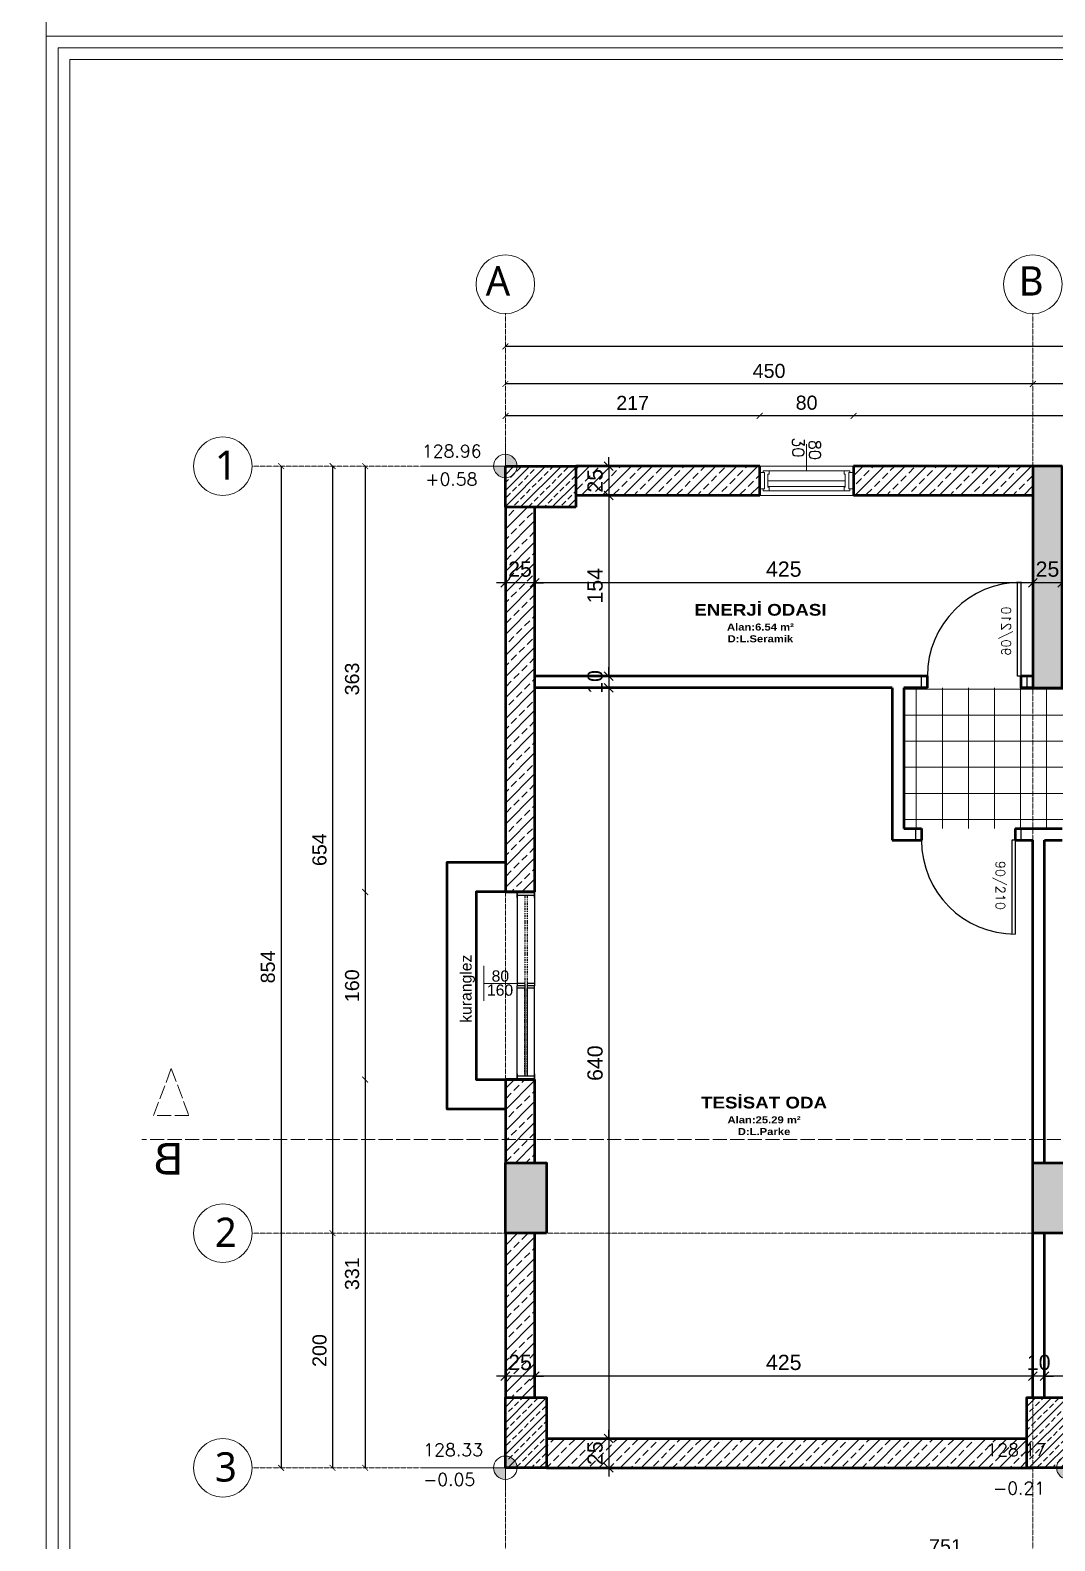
# Model space of a CAD drawing. Header units: millimetres. Extents: x 14753 to 45183, y 5640 to 19518.
# Drawn here: x 17963 to 18837, y 16285 to 17573 of the extents above; entities that cross this region are included whole.
import ezdxf

# ---------------------------------------------------------------- set-up
doc = ezdxf.new("R2010")
doc.units = ezdxf.units.MM
for name, pattern in [('ACAD_ISO02W100', [15, 12, -3]), ('Dash dot', [1.4, 0.6, -0.4, 0, -0.4]), ('DASHDOT', [25.4, 12.7, -6.35, 0, -6.35]), ('DASHDOT2', [0.5, 0.25, -0.125, 0, -0.125])]:
    doc.linetypes.add(name, pattern=pattern)
for name, color, linetype, lineweight in [('CERCEVE', 66, 'Continuous', 0), ('Duvar', 1, 'Continuous', 50), ('GORUNUS_6_TWA', 69, 'Continuous', 9), ('k aks', 44, 'DASHDOT', 18), ('k dis olcu', 43, 'Continuous', 18), ('k ic olcu', 254, 'Continuous', 18), ('k kolon', 1, 'Continuous', 53), ('k kot', 31, 'Continuous', 20), ('k tarama', 252, 'Continuous', 9), ('k ıslak mekan tarama', 252, 'Continuous', 9), ('kesiklii çizgi', 244, 'ACAD_ISO02W100', 5), ('Kolon', 30, 'Continuous', 50)]:
    doc.layers.add(name, color=color, linetype=linetype, lineweight=lineweight)
for name, color, linetype in [('kapı', 11, 'Continuous'), ('pencere', 2, 'Continuous'), ('Standart', 7, 'Continuous'), ('YAzı', 7, 'Continuous')]:
    doc.layers.add(name, color=color, linetype=linetype)
doc.styles.add('MtXpl_Segoe_UI', font='segoeui.ttf')
doc.styles.add('OLCU', font='romans.shx')
doc.styles.add('ROMANT', font='arial.ttf', dxfattribs={"width": 0.8, "height": 0.125})
doc.styles.get("Standard").update_dxf_attribs({"font": 'arial.ttf'})
doc.styles.add('TCOMPLEX', font='complex.shx')
doc.styles.add('Vaziyet Yazı', font='bgothm.ttf', dxfattribs={"height": 25})
doc.dimstyles.new('icolcu', dxfattribs={"dimtxt": 13, "dimasz": 7.5, "dimexe": 5, "dimexo": 5, "dimgap": 5, "dimtad": 1, "dimdec": 0, "dimtxsty": 'Standard', "dimblk": 'OBLIQUE', "dimcen": 2.5, "dimdle": 5, "dimclrd": 256, "dimclre": 256, "dimclrt": 256, "dimadec": 4, "dimazin": 0, "dimtfac": 1, "dimtdec": 0, "dimtix": 1, "dimtmove": 2, "dimatfit": 3, "dimldrblk": 'OBLIQUE', "dimfxl": 1, "dimarcsym": 0})
doc.dimstyles.new('icölcü', dxfattribs={"dimtxt": 12, "dimasz": 5, "dimexe": 1.25, "dimexo": 0.625, "dimgap": 5, "dimtad": 1, "dimdec": 0, "dimtxsty": 'Standard', "dimblk": 'ARCHTICK', "dimcen": -10, "dimse1": 1, "dimse2": 1, "dimadec": 0, "dimazin": 0, "dimtfac": 1, "dimtdec": 0, "dimtix": 1, "dimtmove": 0, "dimatfit": 3, "dimldrblk": 'ARCHTICK', "dimfxl": 1, "dimarcsym": 0})
pattern_1 = [(45, (-7754.55, -1210.899), (-6.73519209, 6.73519209), []), (45, (-7747.815, -1210.899), (-6.73519209, 6.73519209), [4.7625, -2.38125])]

# ---------------------------------------------------------------- blocks, each defined once
blk = doc.blocks.new('KESİT')
at = {"layer": 'kesiklii çizgi', "color": 3}
for p, q in [((381895, 4551890), (381880, 4551850)), ((381910, 4551850), (381895, 4551890)), ((380281.1, 4551829.5), (381920, 4551829.5))]:
    blk.add_line(p, q, dxfattribs=at)
blk.add_lwpolyline([(381880, 4551850), (381910, 4551850)], dxfattribs=at)
blk.add_text('B', height=27, dxfattribs=at).set_placement((381885, 4551799.5))
blk = doc.blocks.new('_ArchTick')
at = {"color": 0, "linetype": 'ByBlock', "const_width": 0.15}
blk.add_lwpolyline([(-0.5, -0.5), (0.5, 0.5)], dxfattribs=at)
blk = doc.blocks.new('*D129')
at = {"layer": 'Defpoints', "color": 0, "transparency": 16777216}
for p in [(18368.5, 17303), (18368.5, 17303), (19444.5, 17303)]:
    blk.add_point(p, dxfattribs=at)
at = {"layer": 'k dis olcu', "color": 0, "lineweight": -2, "transparency": 16777216}
blk.add_line((19444.5, 17303), (18368.5, 17303), dxfattribs=at)
at = {"layer": 'k dis olcu', "color": 0, "lineweight": -2, "transparency": 16777216, "xscale": 5, "yscale": 5, "zscale": 5, "rotation": 180}
blk.add_blockref('_ArchTick', (18368.5, 17303), dxfattribs=at)
at = {"layer": 'k dis olcu', "color": 0, "lineweight": -2, "transparency": 16777216, "xscale": 5, "yscale": 5, "zscale": 5}
blk.add_blockref('_ArchTick', (19444.5, 17303), dxfattribs=at)
at = {"layer": 'k dis olcu', "color": 0, "transparency": 16777216, "insert": (18906.5, 17314.1), "char_height": 12, "attachment_point": 5}
blk.add_mtext('1076', dxfattribs=at)
blk = doc.blocks.new('*D60')
at = {"layer": 'Defpoints', "color": 0, "transparency": 16777216}
for p in [(18818.5, 17271), (18818.5, 17271), (19270.5, 17271)]:
    blk.add_point(p, dxfattribs=at)
at = {"layer": 'k dis olcu', "color": 0, "lineweight": -2, "transparency": 16777216}
blk.add_line((19270.5, 17271), (18818.5, 17271), dxfattribs=at)
at = {"layer": 'k dis olcu', "color": 0, "lineweight": -2, "transparency": 16777216, "xscale": 5, "yscale": 5, "zscale": 5, "rotation": 180}
blk.add_blockref('_ArchTick', (18818.5, 17271), dxfattribs=at)
at = {"layer": 'k dis olcu', "color": 0, "lineweight": -2, "transparency": 16777216, "xscale": 5, "yscale": 5, "zscale": 5}
blk.add_blockref('_ArchTick', (19270.5, 17271), dxfattribs=at)
at = {"layer": 'k dis olcu', "color": 0, "transparency": 16777216, "insert": (19044.5, 17282.1), "char_height": 12, "attachment_point": 5}
blk.add_mtext('452', dxfattribs=at)
blk = doc.blocks.new('*D61')
at = {"layer": 'Defpoints', "color": 0, "transparency": 16777216}
for p in [(18368.5, 17271), (18368.5, 17271), (18818.5, 17271)]:
    blk.add_point(p, dxfattribs=at)
at = {"layer": 'k dis olcu', "color": 0, "lineweight": -2, "transparency": 16777216}
blk.add_line((18818.5, 17271), (18368.5, 17271), dxfattribs=at)
at = {"layer": 'k dis olcu', "color": 0, "lineweight": -2, "transparency": 16777216, "xscale": 5, "yscale": 5, "zscale": 5, "rotation": 180}
blk.add_blockref('_ArchTick', (18368.5, 17271), dxfattribs=at)
at = {"layer": 'k dis olcu', "color": 0, "lineweight": -2, "transparency": 16777216, "xscale": 5, "yscale": 5, "zscale": 5}
blk.add_blockref('_ArchTick', (18818.5, 17271), dxfattribs=at)
at = {"layer": 'k dis olcu', "color": 0, "transparency": 16777216, "insert": (18593.5, 17282.1), "char_height": 12, "attachment_point": 5}
blk.add_mtext('450', dxfattribs=at)
blk = doc.blocks.new('*D65')
at = {"layer": 'Defpoints', "color": 0, "transparency": 16777216}
for p in [(18177.2, 17201), (18177.2, 16347), (18177.2, 16347)]:
    blk.add_point(p, dxfattribs=at)
at = {"layer": 'k dis olcu', "color": 0, "lineweight": -2, "transparency": 16777216}
blk.add_line((18177.2, 17201), (18177.2, 16347), dxfattribs=at)
at = {"layer": 'k dis olcu', "color": 0, "lineweight": -2, "transparency": 16777216, "xscale": 5, "yscale": 5, "zscale": 5}
for p, rotation in [((18177.2, 17201), 90), ((18177.2, 16347), 270)]:
    blk.add_blockref('_ArchTick', p, dxfattribs=dict(at, rotation=rotation))
at = {"layer": 'k dis olcu', "color": 0, "transparency": 16777216, "insert": (18166, 16774), "char_height": 12, "attachment_point": 5, "rotation": 90}
blk.add_mtext('854', dxfattribs=at)
blk = doc.blocks.new('*D66')
at = {"layer": 'Defpoints', "color": 0, "transparency": 16777216}
for p in [(18221.1, 17201), (18221.1, 16547), (18221.1, 16547)]:
    blk.add_point(p, dxfattribs=at)
at = {"layer": 'k dis olcu', "color": 0, "lineweight": -2, "transparency": 16777216}
blk.add_line((18221.1, 17201), (18221.1, 16547), dxfattribs=at)
at = {"layer": 'k dis olcu', "color": 0, "lineweight": -2, "transparency": 16777216, "xscale": 5, "yscale": 5, "zscale": 5}
for p, rotation in [((18221.1, 17201), 90), ((18221.1, 16547), 270)]:
    blk.add_blockref('_ArchTick', p, dxfattribs=dict(at, rotation=rotation))
at = {"layer": 'k dis olcu', "color": 0, "transparency": 16777216, "insert": (18210, 16874), "char_height": 12, "attachment_point": 5, "rotation": 90}
blk.add_mtext('654', dxfattribs=at)
blk = doc.blocks.new('*D67')
at = {"layer": 'Defpoints', "color": 0, "transparency": 16777216}
for p in [(18221.1, 16547), (18221.1, 16347), (18221.1, 16347)]:
    blk.add_point(p, dxfattribs=at)
at = {"layer": 'k dis olcu', "color": 0, "lineweight": -2, "transparency": 16777216}
blk.add_line((18221.1, 16547), (18221.1, 16347), dxfattribs=at)
at = {"layer": 'k dis olcu', "color": 0, "lineweight": -2, "transparency": 16777216, "xscale": 5, "yscale": 5, "zscale": 5}
for p, rotation in [((18221.1, 16547), 90), ((18221.1, 16347), 270)]:
    blk.add_blockref('_ArchTick', p, dxfattribs=dict(at, rotation=rotation))
at = {"layer": 'k dis olcu', "color": 0, "transparency": 16777216, "insert": (18210, 16447), "char_height": 12, "attachment_point": 5, "rotation": 90}
blk.add_mtext('200', dxfattribs=at)
blk = doc.blocks.new('*D87')
at = {"layer": 'Defpoints', "color": 0, "transparency": 16777216}
for p in [(18368.5, 17201), (18248.9, 16837.9), (18368.5, 16837.9)]:
    blk.add_point(p, dxfattribs=at)
at = {"layer": 'k dis olcu', "color": 0, "lineweight": -2, "transparency": 16777216}
blk.add_line((18248.9, 17201), (18248.9, 16837.9), dxfattribs=at)
at = {"layer": 'k dis olcu', "color": 0, "lineweight": -2, "transparency": 16777216, "xscale": 5, "yscale": 5, "zscale": 5}
for p, rotation in [((18248.9, 17201), 90), ((18248.9, 16837.9), 270)]:
    blk.add_blockref('_ArchTick', p, dxfattribs=dict(at, rotation=rotation))
at = {"layer": 'k dis olcu', "color": 0, "transparency": 16777216, "insert": (18237.8, 17019.5), "char_height": 12, "attachment_point": 5, "rotation": 90}
blk.add_mtext('363', dxfattribs=at)
blk = doc.blocks.new('*D223')
at = {"layer": 'Defpoints', "color": 0, "transparency": 16777216}
for p in [(18368.5, 16837.9), (18248.9, 16678), (18378.5, 16678)]:
    blk.add_point(p, dxfattribs=at)
at = {"layer": 'k dis olcu', "color": 0, "lineweight": -2, "transparency": 16777216}
blk.add_line((18248.9, 16837.9), (18248.9, 16678), dxfattribs=at)
at = {"layer": 'k dis olcu', "color": 0, "lineweight": -2, "transparency": 16777216, "xscale": 5, "yscale": 5, "zscale": 5}
for p, rotation in [((18248.9, 16837.9), 90), ((18248.9, 16678), 270)]:
    blk.add_blockref('_ArchTick', p, dxfattribs=dict(at, rotation=rotation))
at = {"layer": 'k dis olcu', "color": 0, "transparency": 16777216, "insert": (18237.8, 16758), "char_height": 12, "attachment_point": 5, "rotation": 90}
blk.add_mtext('160', dxfattribs=at)
blk = doc.blocks.new('*D224')
at = {"layer": 'Defpoints', "color": 0, "transparency": 16777216}
for p in [(18378.5, 16678), (18248.9, 16347), (18368.5, 16347)]:
    blk.add_point(p, dxfattribs=at)
at = {"layer": 'k dis olcu', "color": 0, "lineweight": -2, "transparency": 16777216}
blk.add_line((18248.9, 16678), (18248.9, 16347), dxfattribs=at)
at = {"layer": 'k dis olcu', "color": 0, "lineweight": -2, "transparency": 16777216, "xscale": 5, "yscale": 5, "zscale": 5}
for p, rotation in [((18248.9, 16678), 90), ((18248.9, 16347), 270)]:
    blk.add_blockref('_ArchTick', p, dxfattribs=dict(at, rotation=rotation))
at = {"layer": 'k dis olcu', "color": 0, "transparency": 16777216, "insert": (18237.8, 16512.5), "char_height": 12, "attachment_point": 5, "rotation": 90}
blk.add_mtext('331', dxfattribs=at)
blk = doc.blocks.new('_Oblique')
at = {"color": 0, "linetype": 'ByBlock', "lineweight": -2}
blk.add_line((-0.5, -0.5), (0.5, 0.5), dxfattribs=at)
blk = doc.blocks.new('*D252')
at = {"layer": 'Defpoints', "color": 0, "transparency": 16777216}
for p in [(18828.5, 16425.2), (18828.5, 16425.2), (19419.5, 16425.2)]:
    blk.add_point(p, dxfattribs=at)
at = {"layer": 'k ic olcu', "lineweight": -2, "transparency": 16777216}
blk.add_line((19424.5, 16425.2), (18823.5, 16425.2), dxfattribs=at)
at = {"layer": 'k ic olcu', "lineweight": -2, "transparency": 16777216, "xscale": 7.5, "yscale": 7.5, "zscale": 7.5, "rotation": 180}
blk.add_blockref('_Oblique', (18828.5, 16425.2), dxfattribs=at)
at = {"layer": 'k ic olcu', "lineweight": -2, "transparency": 16777216, "xscale": 7.5, "yscale": 7.5, "zscale": 7.5}
blk.add_blockref('_Oblique', (19419.5, 16425.2), dxfattribs=at)
at = {"layer": 'k ic olcu', "transparency": 16777216, "insert": (19124, 16436.8), "char_height": 13, "attachment_point": 5}
blk.add_mtext('591', dxfattribs=at)
blk = doc.blocks.new('*D253')
at = {"layer": 'Defpoints', "color": 0, "transparency": 16777216}
for p in [(18818.5, 16425.2), (18818.5, 16425.2), (18828.5, 16425.2)]:
    blk.add_point(p, dxfattribs=at)
at = {"layer": 'k ic olcu', "lineweight": -2, "transparency": 16777216}
for p, q in [((18818.5, 16425.2), (18811, 16425.2)), ((18828.5, 16425.2), (18818.5, 16425.2)), ((18828.5, 16425.2), (18836, 16425.2))]:
    blk.add_line(p, q, dxfattribs=at)
at = {"layer": 'k ic olcu', "lineweight": -2, "transparency": 16777216, "xscale": 7.5, "yscale": 7.5, "zscale": 7.5}
blk.add_blockref('_Oblique', (18818.5, 16425.2), dxfattribs=at)
at = {"layer": 'k ic olcu', "lineweight": -2, "transparency": 16777216, "xscale": 7.5, "yscale": 7.5, "zscale": 7.5, "rotation": 180}
blk.add_blockref('_Oblique', (18828.5, 16425.2), dxfattribs=at)
at = {"layer": 'k ic olcu', "transparency": 16777216, "insert": (18823.5, 16436.8), "char_height": 13, "attachment_point": 5}
blk.add_mtext('10', dxfattribs=at)
blk = doc.blocks.new('*D254')
at = {"layer": 'Defpoints', "color": 0, "transparency": 16777216}
for p in [(18393.5, 16425.2), (18393.5, 16425.2), (18818.5, 16425.2)]:
    blk.add_point(p, dxfattribs=at)
at = {"layer": 'k ic olcu', "lineweight": -2, "transparency": 16777216}
blk.add_line((18823.5, 16425.2), (18388.5, 16425.2), dxfattribs=at)
at = {"layer": 'k ic olcu', "lineweight": -2, "transparency": 16777216, "xscale": 7.5, "yscale": 7.5, "zscale": 7.5, "rotation": 180}
blk.add_blockref('_Oblique', (18393.5, 16425.2), dxfattribs=at)
at = {"layer": 'k ic olcu', "lineweight": -2, "transparency": 16777216, "xscale": 7.5, "yscale": 7.5, "zscale": 7.5}
blk.add_blockref('_Oblique', (18818.5, 16425.2), dxfattribs=at)
at = {"layer": 'k ic olcu', "transparency": 16777216, "insert": (18606, 16436.8), "char_height": 13, "attachment_point": 5}
blk.add_mtext('425', dxfattribs=at)
blk = doc.blocks.new('*D255')
at = {"layer": 'Defpoints', "color": 0, "transparency": 16777216}
for p in [(18368.5, 16425.2), (18368.5, 16425.2), (18393.5, 16425.2)]:
    blk.add_point(p, dxfattribs=at)
at = {"layer": 'k ic olcu', "lineweight": -2, "transparency": 16777216}
for p, q in [((18368.5, 16425.2), (18361, 16425.2)), ((18393.5, 16425.2), (18368.5, 16425.2)), ((18393.5, 16425.2), (18401, 16425.2))]:
    blk.add_line(p, q, dxfattribs=at)
at = {"layer": 'k ic olcu', "lineweight": -2, "transparency": 16777216, "xscale": 7.5, "yscale": 7.5, "zscale": 7.5}
blk.add_blockref('_Oblique', (18368.5, 16425.2), dxfattribs=at)
at = {"layer": 'k ic olcu', "lineweight": -2, "transparency": 16777216, "xscale": 7.5, "yscale": 7.5, "zscale": 7.5, "rotation": 180}
blk.add_blockref('_Oblique', (18393.5, 16425.2), dxfattribs=at)
at = {"layer": 'k ic olcu', "transparency": 16777216, "insert": (18381, 16436.8), "char_height": 13, "attachment_point": 5}
blk.add_mtext('25', dxfattribs=at)
blk = doc.blocks.new('*D123')
at = {"layer": 'Defpoints', "color": 0, "transparency": 16777216}
for p in [(18818.5, 17101.5), (18818.5, 17101.5), (18843.5, 17101.5)]:
    blk.add_point(p, dxfattribs=at)
at = {"layer": 'k ic olcu', "lineweight": -2, "transparency": 16777216}
for p, q in [((18818.5, 17101.5), (18811, 17101.5)), ((18843.5, 17101.5), (18818.5, 17101.5)), ((18843.5, 17101.5), (18851, 17101.5))]:
    blk.add_line(p, q, dxfattribs=at)
at = {"layer": 'k ic olcu', "lineweight": -2, "transparency": 16777216, "xscale": 7.5, "yscale": 7.5, "zscale": 7.5}
blk.add_blockref('_Oblique', (18818.5, 17101.5), dxfattribs=at)
at = {"layer": 'k ic olcu', "lineweight": -2, "transparency": 16777216, "xscale": 7.5, "yscale": 7.5, "zscale": 7.5, "rotation": 180}
blk.add_blockref('_Oblique', (18843.5, 17101.5), dxfattribs=at)
at = {"layer": 'k ic olcu', "transparency": 16777216, "insert": (18831, 17113.1), "char_height": 13, "attachment_point": 5}
blk.add_mtext('25', dxfattribs=at)
blk = doc.blocks.new('*D257')
at = {"layer": 'Defpoints', "color": 0, "transparency": 16777216}
for p in [(18393.5, 17101.5), (18393.5, 17101.5), (18818.5, 17101.5)]:
    blk.add_point(p, dxfattribs=at)
at = {"layer": 'k ic olcu', "lineweight": -2, "transparency": 16777216}
blk.add_line((18823.5, 17101.5), (18388.5, 17101.5), dxfattribs=at)
at = {"layer": 'k ic olcu', "lineweight": -2, "transparency": 16777216, "xscale": 7.5, "yscale": 7.5, "zscale": 7.5, "rotation": 180}
blk.add_blockref('_Oblique', (18393.5, 17101.5), dxfattribs=at)
at = {"layer": 'k ic olcu', "lineweight": -2, "transparency": 16777216, "xscale": 7.5, "yscale": 7.5, "zscale": 7.5}
blk.add_blockref('_Oblique', (18818.5, 17101.5), dxfattribs=at)
at = {"layer": 'k ic olcu', "transparency": 16777216, "insert": (18606, 17113.1), "char_height": 13, "attachment_point": 5}
blk.add_mtext('425', dxfattribs=at)
blk = doc.blocks.new('*D258')
at = {"layer": 'Defpoints', "color": 0, "transparency": 16777216}
for p in [(18368.5, 17101.5), (18368.5, 17101.5), (18393.5, 17101.5)]:
    blk.add_point(p, dxfattribs=at)
at = {"layer": 'k ic olcu', "lineweight": -2, "transparency": 16777216}
for p, q in [((18368.5, 17101.5), (18361, 17101.5)), ((18393.5, 17101.5), (18368.5, 17101.5)), ((18393.5, 17101.5), (18401, 17101.5))]:
    blk.add_line(p, q, dxfattribs=at)
at = {"layer": 'k ic olcu', "lineweight": -2, "transparency": 16777216, "xscale": 7.5, "yscale": 7.5, "zscale": 7.5}
blk.add_blockref('_Oblique', (18368.5, 17101.5), dxfattribs=at)
at = {"layer": 'k ic olcu', "lineweight": -2, "transparency": 16777216, "xscale": 7.5, "yscale": 7.5, "zscale": 7.5, "rotation": 180}
blk.add_blockref('_Oblique', (18393.5, 17101.5), dxfattribs=at)
at = {"layer": 'k ic olcu', "transparency": 16777216, "insert": (18381, 17113.1), "char_height": 13, "attachment_point": 5}
blk.add_mtext('25', dxfattribs=at)
blk = doc.blocks.new('*D124')
at = {"layer": 'Defpoints', "color": 0, "transparency": 16777216}
for p in [(18456.7, 17201), (18456.7, 17176), (18456.7, 17176)]:
    blk.add_point(p, dxfattribs=at)
at = {"layer": 'k ic olcu', "lineweight": -2, "transparency": 16777216}
for p, q in [((18456.7, 17201), (18456.7, 17208.5)), ((18451.7, 17201), (18451.7, 17201)), ((18456.7, 17201), (18456.7, 17176)), ((18451.7, 17176), (18451.7, 17176)), ((18456.7, 17176), (18456.7, 17168.5))]:
    blk.add_line(p, q, dxfattribs=at)
at = {"layer": 'k ic olcu', "lineweight": -2, "transparency": 16777216, "xscale": 7.5, "yscale": 7.5, "zscale": 7.5}
for p, rotation in [((18456.7, 17201), 270), ((18456.7, 17176), 90)]:
    blk.add_blockref('_Oblique', p, dxfattribs=dict(at, rotation=rotation))
at = {"layer": 'k ic olcu', "transparency": 16777216, "insert": (18445.1, 17188.5), "char_height": 13, "attachment_point": 5, "rotation": 90}
blk.add_mtext('25', dxfattribs=at)
blk = doc.blocks.new('*D259')
at = {"layer": 'Defpoints', "color": 0, "transparency": 16777216}
for p in [(18456.7, 17176), (18456.7, 17022), (18456.7, 17022)]:
    blk.add_point(p, dxfattribs=at)
at = {"layer": 'k ic olcu', "lineweight": -2, "transparency": 16777216}
for p, q in [((18456.7, 17181), (18456.7, 17017)), ((18451.7, 17176), (18451.7, 17176)), ((18451.7, 17022), (18451.7, 17022))]:
    blk.add_line(p, q, dxfattribs=at)
at = {"layer": 'k ic olcu', "lineweight": -2, "transparency": 16777216, "xscale": 7.5, "yscale": 7.5, "zscale": 7.5}
for p, rotation in [((18456.7, 17176), 90), ((18456.7, 17022), 270)]:
    blk.add_blockref('_Oblique', p, dxfattribs=dict(at, rotation=rotation))
at = {"layer": 'k ic olcu', "transparency": 16777216, "insert": (18445.1, 17099), "char_height": 13, "attachment_point": 5, "rotation": 90}
blk.add_mtext('154', dxfattribs=at)
blk = doc.blocks.new('*D260')
at = {"layer": 'Defpoints', "color": 0, "transparency": 16777216}
for p in [(18456.7, 17022), (18456.7, 17012), (18456.7, 17012)]:
    blk.add_point(p, dxfattribs=at)
at = {"layer": 'k ic olcu', "lineweight": -2, "transparency": 16777216}
for p, q in [((18456.7, 17022), (18456.7, 17029.5)), ((18451.7, 17022), (18451.7, 17022)), ((18451.7, 17012), (18451.7, 17012)), ((18456.7, 17022), (18456.7, 17012)), ((18456.7, 17012), (18456.7, 17004.5))]:
    blk.add_line(p, q, dxfattribs=at)
at = {"layer": 'k ic olcu', "lineweight": -2, "transparency": 16777216, "xscale": 7.5, "yscale": 7.5, "zscale": 7.5}
for p, rotation in [((18456.7, 17022), 270), ((18456.7, 17012), 90)]:
    blk.add_blockref('_Oblique', p, dxfattribs=dict(at, rotation=rotation))
at = {"layer": 'k ic olcu', "transparency": 16777216, "insert": (18445.1, 17017), "char_height": 13, "attachment_point": 5, "rotation": 90}
blk.add_mtext('10', dxfattribs=at)
blk = doc.blocks.new('*D261')
at = {"layer": 'Defpoints', "color": 0, "transparency": 16777216}
for p in [(18456.7, 17012), (18456.7, 16372), (18456.7, 16372)]:
    blk.add_point(p, dxfattribs=at)
at = {"layer": 'k ic olcu', "lineweight": -2, "transparency": 16777216}
for p, q in [((18451.7, 17012), (18451.7, 17012)), ((18456.7, 17017), (18456.7, 16367)), ((18451.7, 16372), (18451.7, 16372))]:
    blk.add_line(p, q, dxfattribs=at)
at = {"layer": 'k ic olcu', "lineweight": -2, "transparency": 16777216, "xscale": 7.5, "yscale": 7.5, "zscale": 7.5}
for p, rotation in [((18456.7, 17012), 90), ((18456.7, 16372), 270)]:
    blk.add_blockref('_Oblique', p, dxfattribs=dict(at, rotation=rotation))
at = {"layer": 'k ic olcu', "transparency": 16777216, "insert": (18445.1, 16692), "char_height": 13, "attachment_point": 5, "rotation": 90}
blk.add_mtext('640', dxfattribs=at)
blk = doc.blocks.new('*D262')
at = {"layer": 'Defpoints', "color": 0, "transparency": 16777216}
for p in [(18456.7, 16372), (18456.7, 16347), (18456.7, 16347)]:
    blk.add_point(p, dxfattribs=at)
at = {"layer": 'k ic olcu', "lineweight": -2, "transparency": 16777216}
for p, q in [((18451.7, 16372), (18451.7, 16372)), ((18456.7, 16372), (18456.7, 16379.5)), ((18456.7, 16372), (18456.7, 16347)), ((18451.7, 16347), (18451.7, 16347)), ((18456.7, 16347), (18456.7, 16339.5))]:
    blk.add_line(p, q, dxfattribs=at)
at = {"layer": 'k ic olcu', "lineweight": -2, "transparency": 16777216, "xscale": 7.5, "yscale": 7.5, "zscale": 7.5}
for p, rotation in [((18456.7, 16372), 270), ((18456.7, 16347), 90)]:
    blk.add_blockref('_Oblique', p, dxfattribs=dict(at, rotation=rotation))
at = {"layer": 'k ic olcu', "transparency": 16777216, "insert": (18445.1, 16359.5), "char_height": 13, "attachment_point": 5, "rotation": 90}
blk.add_mtext('25', dxfattribs=at)
blk = doc.blocks.new('KT')
at = {"layer": 'k tarama'}
h = blk.add_hatch(dxfattribs=at)
h.set_pattern_fill('ANSI33', color=256, scale=1.5)
h.set_pattern_definition(pattern_1)
h.paths.add_polyline_path([(381102.6, 4550660.5), (381127.6, 4550660.5), (381127.6, 4550471.5), (381102.6, 4550471.5)])
h.paths.add_polyline_path([(381529.6, 4550660.5), (381554.6, 4550660.5), (381554.6, 4550471.5), (381529.6, 4550471.5)])
h.paths.add_polyline_path([(381693.6, 4550660.5), (381728.6, 4550660.5), (381728.6, 4550600.5), (381693.6, 4550600.5)])
h.paths.add_polyline_path([(381668.6, 4550041.5), (381728.6, 4550041.5), (381728.6, 4550006.5), (381668.6, 4550006.5)])
h.paths.add_polyline_path([(381102.6, 4550066.5), (381137.6, 4550066.5), (381137.6, 4550006.5), (381102.6, 4550006.5)])
h.paths.add_polyline_path([(380652.6, 4550066.5), (380687.6, 4550066.5), (380687.6, 4550006.5), (380652.6, 4550006.5)])
h = blk.add_hatch(dxfattribs=at)
h.set_pattern_fill('ANSI33', color=256, scale=1.5)
h.set_pattern_definition(pattern_1)
h.paths.add_polyline_path([(380652.6, 4550660.5), (380712.6, 4550660.5), (380712.6, 4550625.5), (380652.6, 4550625.5)])
h = blk.add_hatch(dxfattribs=at)
h.set_pattern_fill('ANSI33', color=256, scale=1.5)
h.set_pattern_definition(pattern_1)
h.paths.add_polyline_path([(381097.6, 4549866.5), (381132.6, 4549866.5), (381132.6, 4549806.5), (381097.6, 4549806.5)])
h.paths.add_polyline_path([(380652.6, 4549866.5), (380687.6, 4549866.5), (380687.6, 4549806.5), (380652.6, 4549806.5)])
at = {"layer": 'k aks', "linetype": 'DASHDOT2'}
for p, q in [((380652.6, 4549658.1), (380652.6, 4550790.5)), ((381102.6, 4549658.1), (381102.6, 4550790.5)), ((381554.6, 4549658.1), (381554.6, 4550790.5)), ((381728.6, 4549658.1), (381728.6, 4550790.5)), ((381898.6, 4550660.5), (380436.6, 4550660.5)), ((381898.6, 4550006.5), (380436.6, 4550006.5)), ((381898.6, 4549806.5), (380436.6, 4549806.5))]:
    blk.add_line(p, q, dxfattribs=at)
at = {"layer": 'k aks', "linetype": 'Continuous'}
for centre in [(380652.6, 4550815.5), (381102.6, 4550815.5), (381554.6, 4550815.5), (381728.6, 4550815.5), (380411.6, 4550660.5), (381923.6, 4550660.5), (380411.6, 4550006.5), (381923.6, 4550006.5), (380411.6, 4549806.5), (381923.6, 4549806.5), (380652.6, 4549633.1), (381102.6, 4549633.1), (381554.6, 4549633.1), (381728.6, 4549633.1)]:
    blk.add_circle(centre, 25, dxfattribs=at)
at = {"layer": 'Kolon'}
for points in [[(380712.6, 4550625.5), (380652.6, 4550625.5), (380652.6, 4550660.5), (380712.6, 4550660.5)], [(381127.6, 4550660.5), (381102.6, 4550660.5), (381102.6, 4550471.5), (381127.6, 4550471.5)], [(381554.6, 4550660.5), (381529.6, 4550660.5), (381529.6, 4550471.5), (381554.6, 4550471.5)], [(381102.6, 4550006.5), (381102.6, 4550066.5), (381137.6, 4550066.5), (381137.6, 4550006.5)]]:
    blk.add_lwpolyline(points, close=True, dxfattribs=at)
for points in [[(381728.6, 4550600.5), (381693.6, 4550600.5), (381693.6, 4550660.5), (381728.6, 4550660.5), (381728.6, 4550600.5)], [(380687.6, 4550006.5), (380652.6, 4550006.5), (380652.6, 4550066.5), (380687.6, 4550066.5), (380687.6, 4550006.5)], [(381728.6, 4550041.5), (381728.6, 4550006.5), (381668.6, 4550006.5), (381668.6, 4550041.5), (381728.6, 4550041.5)], [(380687.6, 4549806.5), (380652.6, 4549806.5), (380652.6, 4549866.5), (380687.6, 4549866.5), (380687.6, 4549806.5)], [(381132.6, 4549806.5), (381097.6, 4549806.5), (381097.6, 4549866.5), (381132.6, 4549866.5), (381132.6, 4549806.5)]]:
    blk.add_lwpolyline(points, dxfattribs=at)
at = {"layer": 'k aks', "style": 'MtXpl_Segoe_UI'}
for s, p in [('A', (380635.9, 4550805.9)), ('B', (381090.6, 4550805.9)), ('C', (381542.6, 4550805.9)), ('D', (381715.5, 4550805.9)), ('1', (380404.9, 4550648.8)), ('1', (381913.7, 4550648.8)), ('2', (380404.9, 4549994.8)), ('2', (381911.1, 4549994.8)), ('3', (380404.9, 4549794.8)), ('3', (381911.5, 4549794.8)), ('C', (381542.6, 4549617.8)), ('A', (380635.9, 4549617.8)), ('B', (381090.6, 4549617.8)), ('D', (381715.5, 4549617.8))]:
    blk.add_text(s, height=25, dxfattribs=at).set_placement(p)
blk = doc.blocks.new('*D468')
at = {"layer": 'Defpoints', "color": 0, "transparency": 16777216}
for p in [(18665.5, 17243.8), (18665.5, 17201), (19306, 17201)]:
    blk.add_point(p, dxfattribs=at)
at = {"layer": 'k dis olcu', "color": 0, "lineweight": -2, "transparency": 16777216}
blk.add_line((19306, 17243.8), (18665.5, 17243.8), dxfattribs=at)
at = {"layer": 'k dis olcu', "color": 0, "lineweight": -2, "transparency": 16777216, "xscale": 5, "yscale": 5, "zscale": 5, "rotation": 180}
blk.add_blockref('_ArchTick', (18665.5, 17243.8), dxfattribs=at)
at = {"layer": 'k dis olcu', "color": 0, "lineweight": -2, "transparency": 16777216, "xscale": 5, "yscale": 5, "zscale": 5}
blk.add_blockref('_ArchTick', (19306, 17243.8), dxfattribs=at)
at = {"layer": 'k dis olcu', "color": 0, "transparency": 16777216, "insert": (18985.8, 17255), "char_height": 12, "attachment_point": 5}
blk.add_mtext('641', dxfattribs=at)
blk = doc.blocks.new('*D464')
at = {"layer": 'Defpoints', "color": 0, "transparency": 16777216}
for p in [(18585.5, 17243.8), (18585.5, 17201), (18665.5, 17201)]:
    blk.add_point(p, dxfattribs=at)
at = {"layer": 'k dis olcu', "color": 0, "lineweight": -2, "transparency": 16777216}
blk.add_line((18665.5, 17243.8), (18585.5, 17243.8), dxfattribs=at)
at = {"layer": 'k dis olcu', "color": 0, "lineweight": -2, "transparency": 16777216, "xscale": 5, "yscale": 5, "zscale": 5, "rotation": 180}
blk.add_blockref('_ArchTick', (18585.5, 17243.8), dxfattribs=at)
at = {"layer": 'k dis olcu', "color": 0, "lineweight": -2, "transparency": 16777216, "xscale": 5, "yscale": 5, "zscale": 5}
blk.add_blockref('_ArchTick', (18665.5, 17243.8), dxfattribs=at)
at = {"layer": 'k dis olcu', "color": 0, "transparency": 16777216, "insert": (18625.5, 17255), "char_height": 12, "attachment_point": 5}
blk.add_mtext('80', dxfattribs=at)
blk = doc.blocks.new('*D465')
at = {"layer": 'Defpoints', "color": 0, "transparency": 16777216}
for p in [(18368.8, 17243.8), (18368.8, 17201), (18585.5, 17201)]:
    blk.add_point(p, dxfattribs=at)
at = {"layer": 'k dis olcu', "color": 0, "lineweight": -2, "transparency": 16777216}
blk.add_line((18585.5, 17243.8), (18368.8, 17243.8), dxfattribs=at)
at = {"layer": 'k dis olcu', "color": 0, "lineweight": -2, "transparency": 16777216, "xscale": 5, "yscale": 5, "zscale": 5, "rotation": 180}
blk.add_blockref('_ArchTick', (18368.8, 17243.8), dxfattribs=at)
at = {"layer": 'k dis olcu', "color": 0, "lineweight": -2, "transparency": 16777216, "xscale": 5, "yscale": 5, "zscale": 5}
blk.add_blockref('_ArchTick', (18585.5, 17243.8), dxfattribs=at)
at = {"layer": 'k dis olcu', "color": 0, "transparency": 16777216, "insert": (18477.1, 17254.9), "char_height": 12, "attachment_point": 5}
blk.add_mtext('217', dxfattribs=at)
blk = doc.blocks.new('dfssdfaswerfawef')
at = {"layer": 'k kot'}
h = blk.add_hatch(color=256, dxfattribs=at)
h.dxf.hatch_style = 1
h.paths.add_polyline_path([(9693.9, 3364.5, 0.414214), (9683.9, 3354.5), (9693.9, 3354.5)])
h.paths.add_polyline_path([(9693.9, 3354.5), (9693.9, 3344.5, 0.414214), (9703.9, 3354.5)])
for p, q in [((9693.9, 3374.5), (9693.9, 3334.5)), ((9673.9, 3354.5), (9763.9, 3354.5))]:
    blk.add_line(p, q, dxfattribs=at)
blk.add_circle((9693.9, 3354.5), 10, dxfattribs=at)
blk = doc.blocks.new('*D618')
at = {"layer": 'Defpoints', "color": 0, "transparency": 16777216}
for p in [(18368.5, 16347), (19119.5, 16347), (18368.5, 16269)]:
    blk.add_point(p, dxfattribs=at)
at = {"layer": 'k dis olcu', "color": 0, "lineweight": -2, "transparency": 16777216}
blk.add_line((19119.5, 16269), (18368.5, 16269), dxfattribs=at)
at = {"layer": 'k dis olcu', "color": 0, "lineweight": -2, "transparency": 16777216, "xscale": 5, "yscale": 5, "zscale": 5, "rotation": 180}
blk.add_blockref('_ArchTick', (18368.5, 16269), dxfattribs=at)
at = {"layer": 'k dis olcu', "color": 0, "lineweight": -2, "transparency": 16777216, "xscale": 5, "yscale": 5, "zscale": 5}
blk.add_blockref('_ArchTick', (19119.5, 16269), dxfattribs=at)
at = {"layer": 'k dis olcu', "color": 0, "transparency": 16777216, "insert": (18744, 16280.1), "char_height": 12, "attachment_point": 5}
blk.add_mtext('751', dxfattribs=at)

msp = doc.modelspace()

# ---------------------------------------------------------------- hatches: boundary and pattern name
at = {"layer": 'k tarama'}
h = msp.add_hatch(dxfattribs=at)
h.set_pattern_fill('ANSI33', color=256, scale=2)
h.paths.add_polyline_path([(18428.5, 17201), (18428.5, 17176), (18585.5, 17176), (18585.5, 17201)])
h.paths.add_polyline_path([(18665.5, 17201), (18665.5, 17176), (18818.5, 17176), (18818.5, 17201)])
h.paths.add_polyline_path([(18918.5, 17201), (18918.5, 17176), (19245.5, 17176), (19245.5, 17201)])
h.paths.add_polyline_path([(18843.5, 17201), (18843.5, 17176), (18918.5, 17176), (18918.5, 17201)])
h.paths.add_polyline_path([(19386, 17201), (19386, 17176), (19409.5, 17176), (19409.5, 17201)])
h.paths.add_polyline_path([(19306, 17176), (19306, 17201), (19270.5, 17201), (19270.5, 17176)])
h = msp.add_hatch(dxfattribs=at)
h.set_pattern_fill('ANSI33', color=256, scale=2)
h.paths.add_polyline_path([(18368.5, 16838), (18393.5, 16838), (18393.5, 17166), (18368.5, 17166)])
h = msp.add_hatch(dxfattribs=at)
h.set_pattern_fill('ANSI33', color=256, scale=2)
h.set_pattern_definition([(45, (0, 26), (-8.980256, 8.980256), []), (45, (8.98, 26), (-8.980256, 8.980256), [6.35, -3.175])])
h.paths.add_polyline_path([(18393.5, 16678), (18368.5, 16678), (18368.5, 16652.9), (18368.9, 16652.9), (18393.5, 16652.9)])
h.paths.add_polyline_path([(18393.5, 16652.9), (18368.5, 16652.9), (18368.5, 16607), (18393.5, 16607)])
h = msp.add_hatch(dxfattribs=at)
h.set_pattern_fill('ANSI33', color=256, scale=2)
h.paths.add_polyline_path([(18393.5, 16531), (18393.5, 16547), (18368.5, 16547), (18368.5, 16407), (18393.5, 16407)])
h = msp.add_hatch(dxfattribs=at)
h.set_pattern_fill('ANSI33', color=256, scale=2)
h.paths.add_polyline_path([(18813.5, 16372), (18403.5, 16372), (18403.5, 16347), (18813.5, 16347)])
at = {"layer": 'k ıslak mekan tarama'}
h = msp.add_hatch(dxfattribs=at)
h.set_pattern_fill('NET', color=256, scale=7)
h.set_pattern_definition([(0, (-362284.125, -4535202.537), (0, 22.225), []), (90, (-362284.125, -4535202.537), (-22.225, 1e-15), [])])
h.paths.add_polyline_path([(18842.6, 16866.4), (18842.6, 16816.1), (18860.9, 16816.1), (18860.9, 16866.4)], flags=24)
h.paths.add_polyline_path([(18794.3, 16866.4), (18794.3, 16816.1), (18776, 16816.1), (18776, 16866.4)], flags=24)
h.paths.add_polyline_path([(18804.3, 17037.6), (18804.3, 17087.9), (18786, 17087.9), (18786, 17037.6)], flags=24)
h.paths.add_polyline_path([(19268.2, 16901.8), (19318.5, 16901.8), (19318.5, 16920.1), (19268.2, 16920.1)], flags=24)
h.paths.add_polyline_path([(19211.9, 16992.5), (19193.6, 16992.5), (19193.6, 17006.7), (19211.9, 17006.7)], flags=24)
h.paths.add_polyline_path([(19245.5, 17012), (19245.5, 16892), (18708.5, 16892), (18708.5, 17012), (18818.5, 17012), (18843.5, 17012), (18963.5, 17012), (18963.5, 17039), (18963.5, 17066), (18990.5, 17066), (19017.5, 17066), (19044.5, 17066), (19071.5, 17066), (19098.5, 17066), (19125.5, 17066), (19125.5, 17039), (19125.5, 17012)])

# ---------------------------------------------------------------- linework, layer by layer
at = {"layer": 'CERCEVE'}
msp.add_lwpolyline([(15693.9, 15622.6), (15696.3, 19512.6), (17976.9, 19512.6), (17976.9, 15622.6), (15693.9, 15622.6)], dxfattribs=at)
for points in [[(17976.9, 17567.6), (19717.4, 17567.6), (19717.4, 19512.6), (17976.9, 19512.6)], [(17976.9, 15622.6), (19717.4, 15622.6), (19717.4, 17567.6), (17976.9, 17567.6)], [(17986.9, 15632.6), (19707.4, 15632.6), (19707.4, 17557.6), (17986.9, 17557.6)], [(17996.9, 15642.6), (19697.4, 15642.6), (19697.4, 17547.6), (17996.9, 17547.6)]]:
    msp.add_lwpolyline(points, close=True, dxfattribs=at)
at = {"layer": 'Duvar'}
for p, q in [((18728.5, 17022), (18393.5, 17022)), ((18698.5, 17012), (18393.5, 17012)), ((18698.5, 17012), (18698.5, 16882)), ((18728.5, 17012), (18708.5, 17012)), ((18708.5, 17012), (18708.5, 16892)), ((18728.5, 17012), (18728.5, 17022)), ((18818.5, 17022), (18808.5, 17022)), ((18808.5, 17012), (18808.5, 17022)), ((18818.5, 17012), (18808.5, 17012)), ((18708.5, 16892), (18723.5, 16892)), ((18723.5, 16892), (18723.5, 16882)), ((18803.5, 16892), (18843.5, 16892)), ((18803.5, 16892), (18803.5, 16882)), ((18698.5, 16882), (18723.5, 16882)), ((18803.5, 16882), (18818.5, 16882)), ((18818.5, 16607), (18818.5, 16882)), ((18828.5, 16882), (18843.5, 16882)), ((18828.5, 16607), (18828.5, 16882)), ((18818.5, 16407), (18818.5, 16547)), ((18828.5, 16407), (18828.5, 16547))]:
    msp.add_line(p, q, dxfattribs=at)
msp.add_lwpolyline([(18843.5, 17201), (18818.5, 17201), (18818.5, 17012)], dxfattribs=at)
at = {"layer": 'GORUNUS_6_TWA', "color": 2, "linetype": 'Continuous', "ltscale": 0.02}
for p, q in [((18625.5, 17219.8), (18625.5, 17197)), ((18665.5, 17201), (18585.5, 17201)), ((18593.5, 17197), (18657.5, 17197)), ((18658.5, 17188.5), (18592.5, 17188.5)), ((18658.5, 17183.5), (18592.5, 17183.5)), ((18593.5, 17180), (18657.5, 17180)), ((18665.5, 17176), (18585.5, 17176))]:
    msp.add_line(p, q, dxfattribs=at)
for points in [[(18585.5, 17176), (18585.5, 17201)], [(18585.5, 17195.5), (18589.5, 17195.5), (18589.5, 17181.5), (18585.5, 17181.5), (18585.5, 17195.5)], [(18593.5, 17197), (18588.5, 17197), (18588.5, 17195.5)], [(18593.5, 17194), (18593.5, 17197), (18593.5, 17197), (18593.5, 17194), (18592.5, 17194), (18592.5, 17183), (18593.5, 17183), (18593.5, 17180)], [(18657.5, 17197), (18662.5, 17197), (18662.5, 17195.5)], [(18657.5, 17194), (18657.5, 17197), (18657.5, 17197), (18657.5, 17194), (18658.5, 17194), (18658.5, 17183), (18657.5, 17183), (18657.5, 17180)], [(18665.5, 17195.5), (18661.5, 17195.5), (18661.5, 17181.5), (18665.5, 17181.5), (18665.5, 17195.5)], [(18588.5, 17181.5), (18588.5, 17180), (18593.5, 17180), (18593.5, 17180)], [(18662.5, 17181.5), (18662.5, 17180), (18657.5, 17180), (18657.5, 17180)]]:
    msp.add_lwpolyline(points, dxfattribs=at)
at = {"layer": 'kapı'}
for p, q in [((18808.5, 17022), (18808.5, 17102)), ((18805.5, 17022), (18805.5, 17102)), ((18723.5, 17012), (18723.5, 17022)), ((18723.5, 17022), (18728.5, 17022)), ((18728.5, 17012), (18723.5, 17012)), ((18728.5, 17022), (18728.5, 17012)), ((18808.5, 17022), (18805.5, 17022)), ((18808.5, 17012), (18808.5, 17022)), ((18808.5, 17022), (18813.5, 17022)), ((18813.5, 17012), (18808.5, 17012)), ((18813.5, 17022), (18813.5, 17012)), ((18723.5, 16892), (18718.5, 16892)), ((18718.5, 16892), (18718.5, 16882)), ((18723.5, 16882), (18723.5, 16892)), ((18808.5, 16892), (18803.5, 16892)), ((18803.5, 16892), (18803.5, 16882)), ((18808.5, 16882), (18808.5, 16892)), ((18718.5, 16882), (18723.5, 16882)), ((18803.5, 16882), (18800.5, 16882)), ((18800.5, 16882), (18800.5, 16802.1)), ((18803.5, 16882), (18808.5, 16882)), ((18803.5, 16882), (18803.5, 16802))]:
    msp.add_line(p, q, dxfattribs=at)
for centre, start, end in [((18808.5, 17022), 90, 180), ((18803.5, 16882), 180, 270)]:
    msp.add_arc(centre, 80, start, end, dxfattribs=at)
at = {"layer": 'Kolon'}
for p, q in [((18585.5, 17176), (18585.5, 17201)), ((18665.5, 17201), (18665.5, 17176)), ((18393.5, 16838), (18368.5, 16838)), ((18368.5, 16838), (18393.5, 16838)), ((18393.5, 16678), (18368.5, 16678)), ((18368.5, 16678), (18393.5, 16678))]:
    msp.add_line(p, q, dxfattribs=at)
for points in [[(18585.5, 17201), (18428.5, 17201)], [(18818.5, 17201), (18665.5, 17201)], [(18585.5, 17176), (18428.5, 17176)], [(18818.5, 17176), (18665.5, 17176)], [(18368.5, 17166), (18368.5, 16838)], [(18393.5, 17166), (18393.5, 16838)], [(18368.5, 16863), (18318.5, 16863), (18318.5, 16653), (18368.5, 16653)], [(18368.5, 16838), (18343.5, 16838), (18343.5, 16678), (18368.5, 16678)], [(18368.5, 16678), (18368.5, 16607)], [(18393.5, 16678), (18393.5, 16607)], [(18368.5, 16547), (18368.5, 16531), (18368.5, 16407)], [(18393.5, 16547), (18393.5, 16531), (18393.5, 16407)], [(18403.5, 16372), (18813.5, 16372)], [(18403.5, 16347), (18818.5, 16347)]]:
    msp.add_lwpolyline(points, dxfattribs=at)
at = {"layer": 'pencere', "lineweight": 25}
for p, q in [((18393.5, 16838), (18378.5, 16838)), ((18378.5, 16833), (18378.5, 16838)), ((18378.5, 16838), (18378.5, 16758)), ((18393.5, 16835), (18378.5, 16835)), ((18393.5, 16833), (18393.5, 16838)), ((18393.5, 16838), (18393.5, 16758)), ((18385, 16760), (18378.5, 16760)), ((18385, 16758), (18378.5, 16758)), ((18385, 16758), (18378.5, 16758)), ((18378.5, 16678), (18378.5, 16758)), ((18385, 16756), (18378.5, 16756)), ((18385, 16760), (18385, 16681)), ((18393.5, 16760), (18387, 16760)), ((18387, 16760), (18387, 16681)), ((18393.5, 16758), (18387, 16758)), ((18393.5, 16758), (18387, 16758)), ((18393.5, 16756), (18387, 16756)), ((18393.5, 16678), (18393.5, 16758)), ((18378.5, 16683), (18378.5, 16678)), ((18393.5, 16681), (18378.5, 16681)), ((18393.5, 16678), (18378.5, 16678)), ((18387, 16678), (18385, 16678)), ((18393.5, 16683), (18393.5, 16678))]:
    msp.add_line(p, q, dxfattribs=at)
at = {"layer": 'pencere', "linetype": 'Dash dot', "lineweight": 25}
for p, q in [((18385, 16835), (18385, 16760)), ((18387, 16835), (18387, 16760)), ((18385, 16681), (18385, 16756)), ((18387, 16681), (18387, 16756))]:
    msp.add_line(p, q, dxfattribs=at)
at = {"layer": 'pencere', "lineweight": 20}
for p, q in [((18350.2, 16775), (18350.2, 16745)), ((18350.2, 16760), (18378.5, 16760))]:
    msp.add_line(p, q, dxfattribs=at)

# ---------------------------------------------------------------- block references
at = {"layer": 'k aks'}
msp.add_blockref('KT', (-362284.1, -4533459.5), dxfattribs=at)
at = {"layer": 'k kolon', "xscale": -1, "rotation": 359.9996421312763}
for p in [(28062.4, 13846.5), (28062.4, 12992.5), (28542.7, 12992.5)]:
    msp.add_blockref('dfssdfaswerfawef', p, dxfattribs=at)
at = {"layer": 'Standart', "xscale": -1}
msp.add_blockref('KESİT', (399978.5, -4535202.5), dxfattribs=at)

# ---------------------------------------------------------------- texts
at = {"layer": 'GORUNUS_6_TWA', "color": 2, "linetype": 'Continuous', "ltscale": 0.02, "style": 'TCOMPLEX'}
for s, p in [('30', (18613.4, 17225.5)), ('80', (18627.6, 17223.4))]:
    msp.add_text(s, height=10, rotation=270, dxfattribs=at).set_placement(p)
at = {"layer": 'k kot', "style": 'OLCU'}
for s, p in [('128.96', (18297.3, 17208.4, 12933.2)), ('+0.58', (18300.3, 17184.5, 12933.2)), ('128.33', (18298.5, 16357)), ('128.17', (18778.8, 16357)), ('-0.05', (18298.4, 16331.7, -12933.2)), ('-0.21', (18784.6, 16324.3, -12933.2))]:
    msp.add_text(s, height=10.8, rotation=359.9996, dxfattribs=at).set_placement(p)
at = {"layer": 'kapı', "style": 'OLCU', "text_generation_flag": 2}
msp.add_text('90/210', height=8, rotation=270, dxfattribs=at).set_placement((18791.8, 17039.5))
at = {"layer": 'kapı', "style": 'OLCU'}
msp.add_text('90/210', height=8, rotation=270, dxfattribs=at).set_placement((18786.8, 16864.5))
at = {"layer": 'pencere', "lineweight": 20, "style": 'ROMANT'}
msp.add_text('kuranglez', height=9.6, rotation=90, dxfattribs=at).set_placement((18339.7, 16726.4))
for s, p in [('80', (18356.8, 16761.5)), ('160', (18352.8, 16749.5))]:
    msp.add_text(s, height=9.6, dxfattribs=at).set_placement(p)
at = {"layer": 'YAzı', "color": 7, "lineweight": -2, "char_height": 9.6, "width": 229.502, "attachment_point": 5, "style": 'Vaziyet Yazı'}
for s, insert in [('{\\fArial Black|b0|i0|c162|p34;\\H1.04167x;ENERJİ ODASI\\P\\fArial Black|b0|i0|c0|p34;\\H0.6x;Alan:\\fArial Black|b0|i0|c162|p34;6.54 \\fArial Black|b0|i0|c0|p34;m²\\fArial Black|b0|i0|c162|p34;\\PD:L.Seramik}', (18586.1, 17067.1)), ('{\\fArial Black|b0|i0|c162|p34;\\H1.04167x;TESİSAT ODA\\P\\fArial Black|b0|i0|c0|p34;\\H0.6x;Alan:\\fArial Black|b0|i0|c162|p34;25.29 \\fArial Black|b0|i0|c0|p34;m²\\fArial Black|b0|i0|c162|p34;\\PD:L.Parke}', (18589.2, 16647))]:
    msp.add_mtext(s, dxfattribs=dict(at, insert=insert))

# ---------------------------------------------------------------- dimensions: what is measured, and where the dimension line sits
at = {"layer": 'k dis olcu'}
for base, p1, p2, angle, picture, middle in [((18368.5, 17303), (19444.5, 17303), (18368.5, 17303), 180, '*D129', (18906.5, 17314.1)), ((18368.5, 17271), (18818.5, 17271), (18368.5, 17271), 180, '*D61', (18593.5, 17282.1)), ((18818.5, 17271), (19270.5, 17271), (18818.5, 17271), 180, '*D60', (19044.5, 17282.1)), ((18368.8, 17243.8), (18585.5, 17201), (18368.8, 17201), 180, '*D465', (18477.1, 17254.9)), ((18585.5, 17243.8), (18665.5, 17201), (18585.5, 17201), 180, '*D464', (18625.5, 17255)), ((18665.5063, 17243.8354), (19306.0465, 17201.0101), (18665.5063, 17201.0101), 180, '*D468', (18985.7764, 17254.9622)), ((18177.2, 16347), (18177.2, 17201), (18177.2, 16347), 90, '*D65', (18166, 16774)), ((18221.1, 16547), (18221.1, 17201), (18221.1, 16547), 90, '*D66', (18210, 16874)), ((18248.9, 16837.9), (18368.5, 17201), (18368.5, 16837.9), 90, '*D87', (18237.8, 17019.5)), ((18248.9, 16678), (18368.5, 16837.9), (18378.5, 16678), 90, '*D223', (18237.8, 16758)), ((18248.9, 16347), (18378.5, 16678), (18368.5, 16347), 90, '*D224', (18237.8, 16512.5)), ((18221.1, 16347), (18221.1, 16547), (18221.1, 16347), 90, '*D67', (18210, 16447))]:
    dim = msp.add_linear_dim(base=base, p1=p1, p2=p2, angle=angle, dimstyle='icölcü', dxfattribs=at)
    dim.commit()
    dim.dimension.update_dxf_attribs({"geometry": picture, "text_midpoint": middle})
dim = msp.add_linear_dim(base=(18368.5, 16269), p1=(19119.5, 16347), p2=(18368.5, 16347), dimstyle='icölcü', dxfattribs=at)
dim.commit()
dim.dimension.update_dxf_attribs({"geometry": '*D618', "text_midpoint": (18744, 16280.1)})
at = {"layer": 'k ic olcu'}
for base, p1, p2, angle, picture, middle in [((18456.7, 17176), (18456.7, 17201), (18456.7, 17176), 90, '*D124', (18445.1, 17188.5)), ((18456.7, 17022), (18456.7, 17176), (18456.7, 17022), 90, '*D259', (18445.1, 17099)), ((18368.5, 17101.5), (18393.5, 17101.5), (18368.5, 17101.5), 180, '*D258', (18381, 17113.1)), ((18393.5, 17101.5), (18818.5, 17101.5), (18393.5, 17101.5), 180, '*D257', (18606, 17113.1)), ((18818.5, 17101.5), (18843.5, 17101.5), (18818.5, 17101.5), 180, '*D123', (18831, 17113.1)), ((18456.7, 17012), (18456.7, 17022), (18456.7, 17012), 90, '*D260', (18445.1, 17017)), ((18456.7, 16372), (18456.7, 17012), (18456.7, 16372), 90, '*D261', (18445.1, 16692)), ((18368.5, 16425.2), (18393.5, 16425.2), (18368.5, 16425.2), 180, '*D255', (18381, 16436.8)), ((18393.5, 16425.2), (18818.5, 16425.2), (18393.5, 16425.2), 180, '*D254', (18606, 16436.8)), ((18818.5, 16425.2), (18828.5, 16425.2), (18818.5, 16425.2), 180, '*D253', (18823.5, 16436.8)), ((18828.5, 16425.2), (19419.5, 16425.2), (18828.5, 16425.2), 180, '*D252', (19124, 16436.8)), ((18456.7, 16347), (18456.7, 16372), (18456.7, 16347), 90, '*D262', (18445.1, 16359.5))]:
    dim = msp.add_linear_dim(base=base, p1=p1, p2=p2, angle=angle, dimstyle='icolcu', dxfattribs=at)
    dim.commit()
    dim.dimension.update_dxf_attribs({"geometry": picture, "text_midpoint": middle})

doc.saveas('drawing.dxf')
